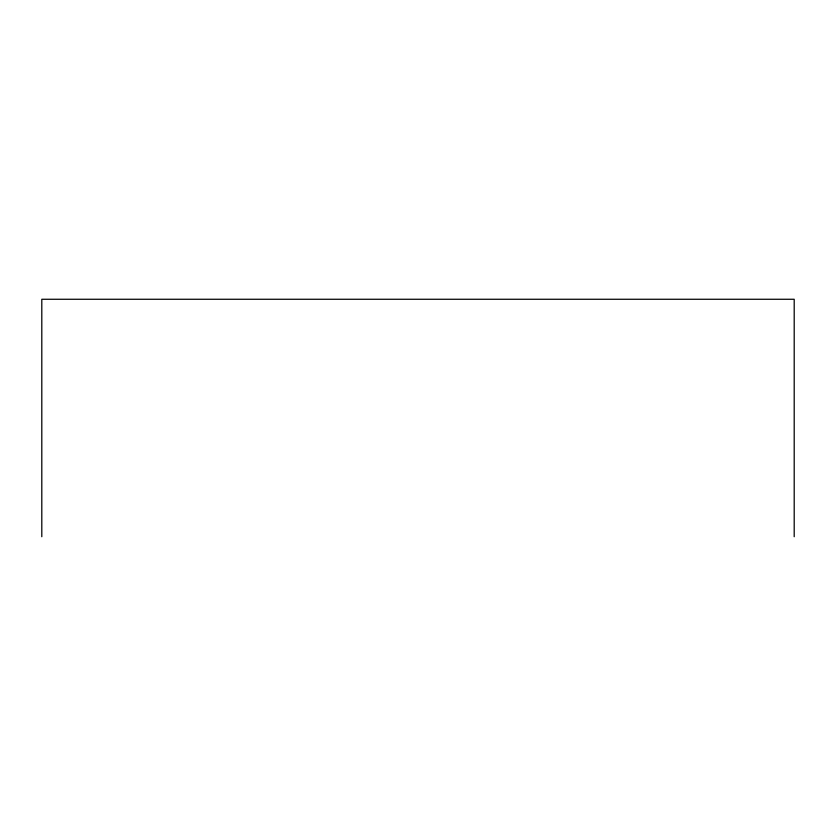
<?xml version="1.0" encoding="UTF-8"?>
<svg xmlns="http://www.w3.org/2000/svg" width="836" height="836" viewBox="0 0 836 836"><rect width="100%" height="100%" fill="white"/><g stroke="black" fill="none" stroke-linecap="round" stroke-linejoin="round"><path stroke-width="1.25" d="M794.2 536.733L794.2 299.267L41.8 299.267L41.8 536.733"/></g></svg>
